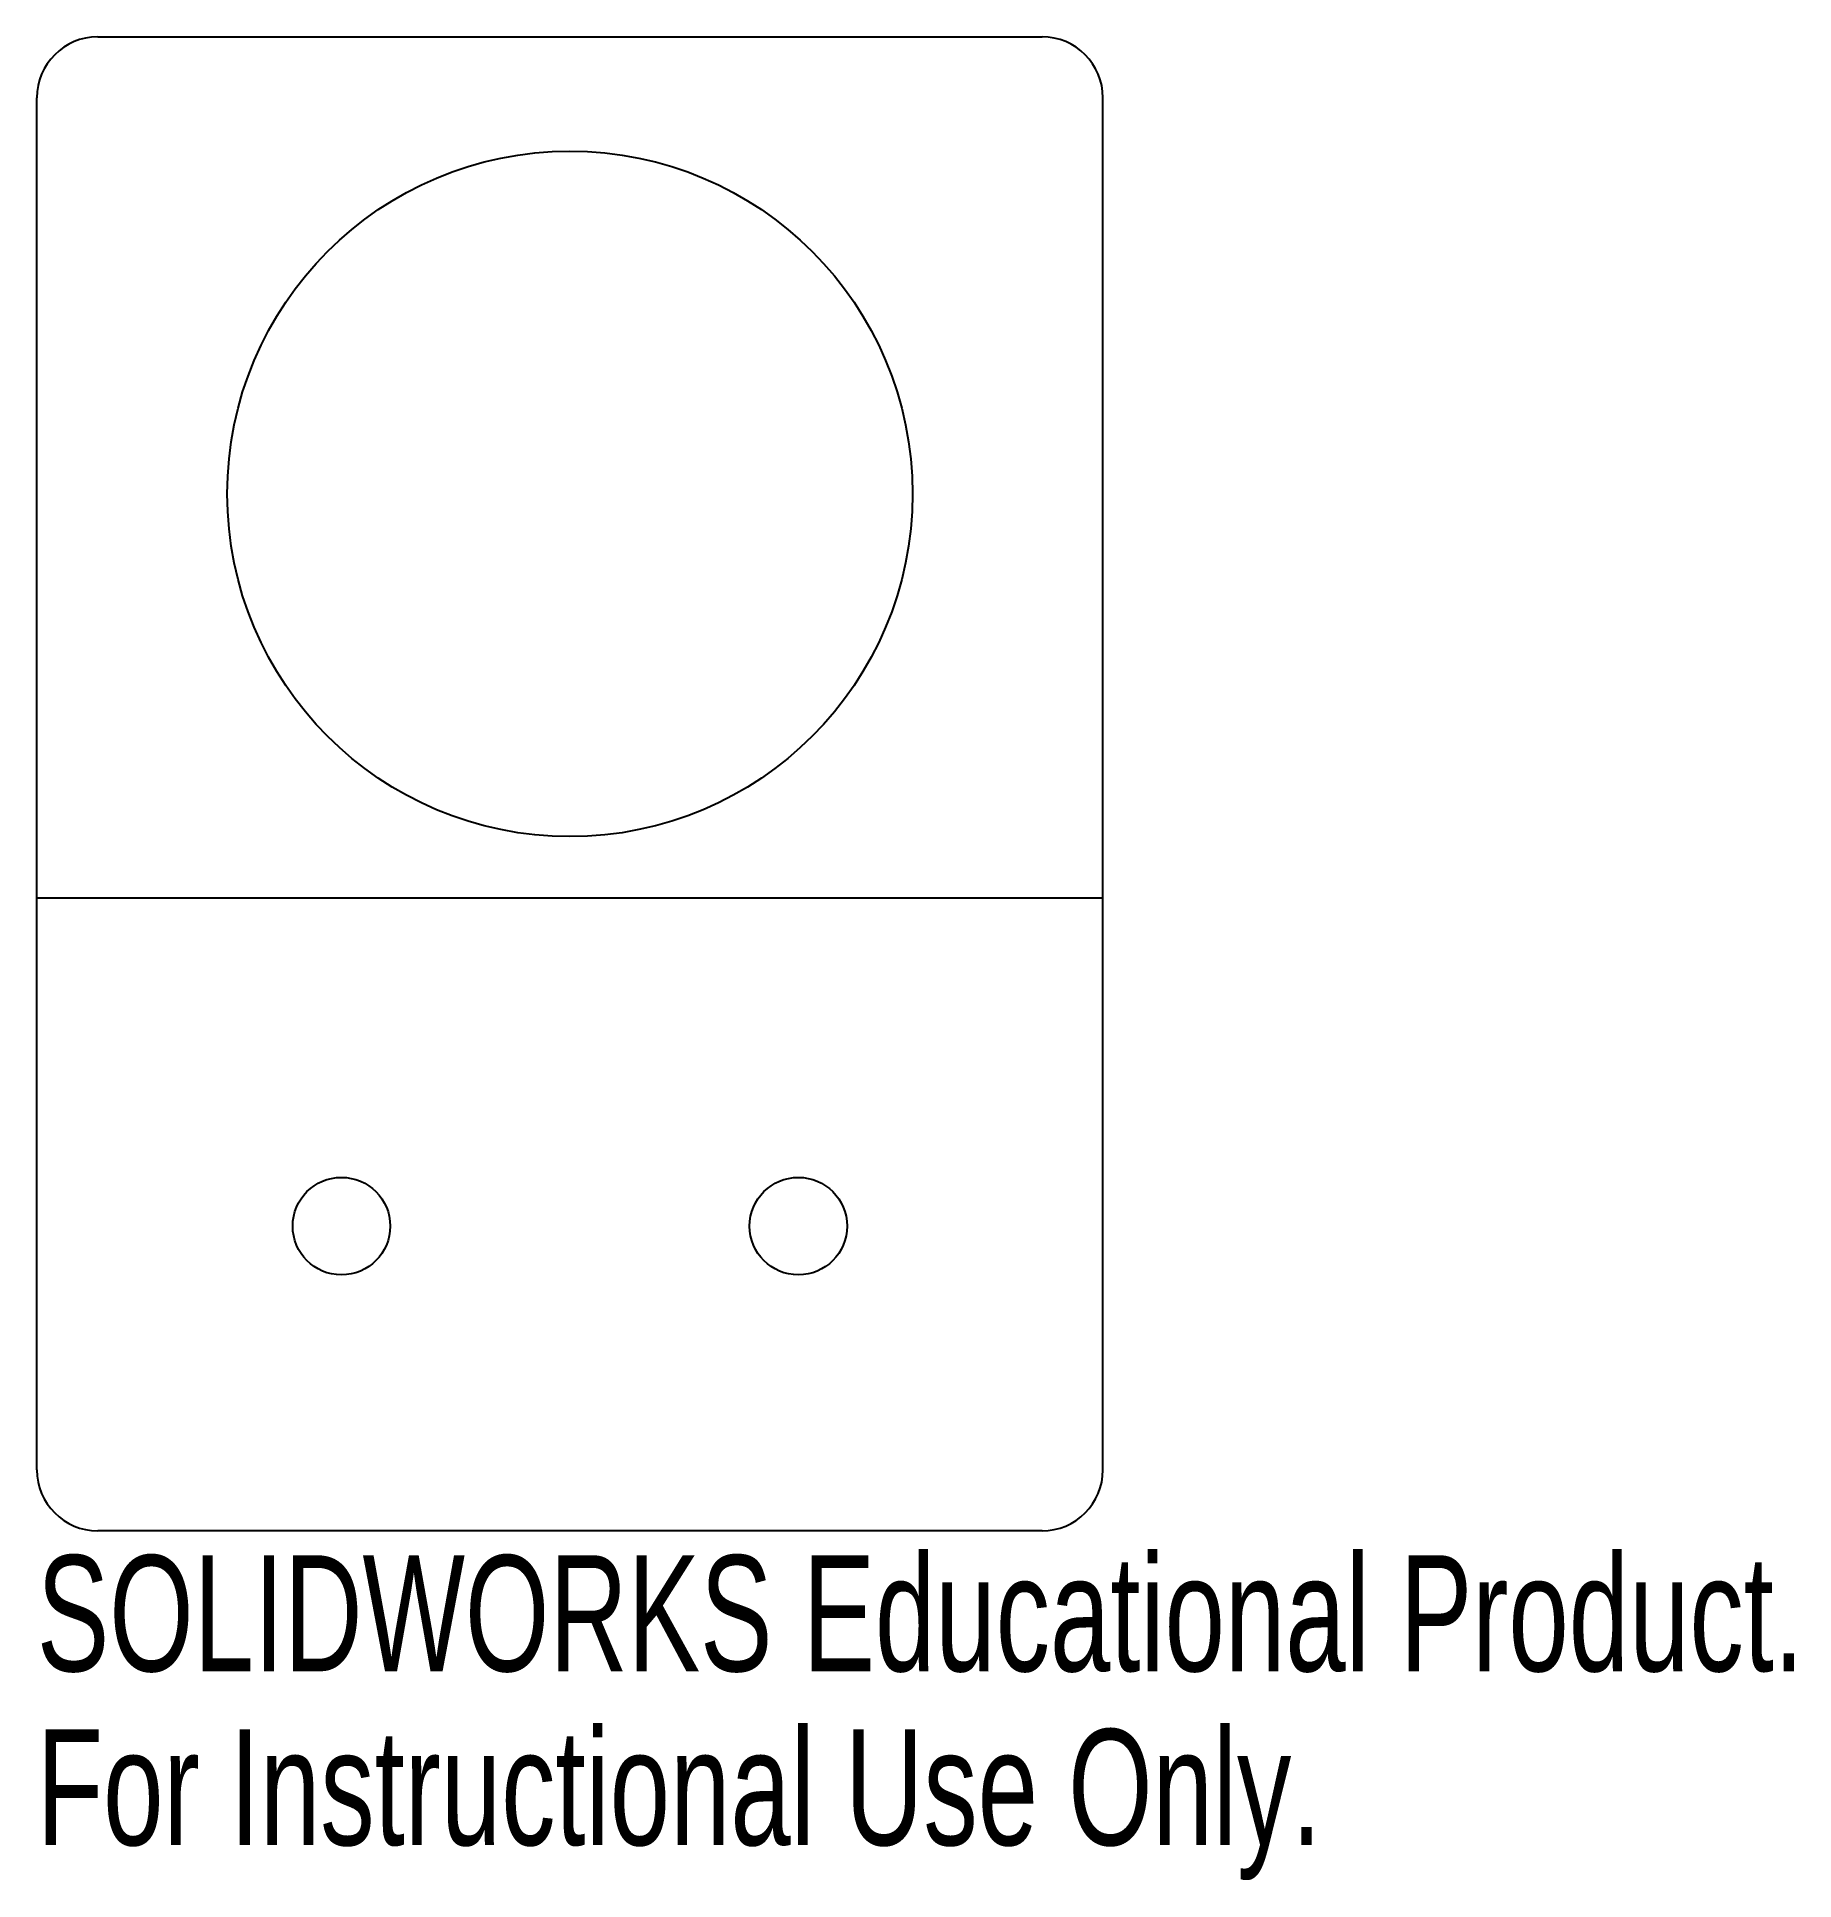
# Model space of a CAD drawing. Header units: inches. Extents: x -0.88 to 2.01, y -2.28 to 0.75.
import ezdxf

# ---------------------------------------------------------------- set-up
doc = ezdxf.new("R2010")
doc.units = ezdxf.units.IN
doc.header["$MEASUREMENT"] = 0
doc.styles.add('SLDTEXTSTYLE0', font='TXT', dxfattribs={"width": 0.7})

msp = doc.modelspace()

# ---------------------------------------------------------------- linework, layer by layer
at = {"color": 7, "linetype": 'Continuous', "lineweight": 25}
for p, q in [((-0.775, 0.75), (0.775, 0.75)), ((-0.875, -1.6017), (-0.875, 0.65)), ((0.875, -1.6017), (0.875, 0.65)), ((0.775, -1.7017), (-0.775, -1.7017))]:
    msp.add_line(p, q, dxfattribs=at)
at = {"color": 7, "linetype": 'Continuous'}
msp.add_line((0.875, -0.6634), (-0.875, -0.6634), dxfattribs=at)
at = {"color": 7, "linetype": 'Continuous', "lineweight": 25}
for centre, radius in [((0, 0), 0.5625), ((-0.375, -1.2017), 0.08), ((0.375, -1.2017), 0.08)]:
    msp.add_circle(centre, radius, dxfattribs=at)
for centre, start, end in [((-0.775, 0.65), 90, 180), ((0.775, 0.65), 0, 90), ((-0.775, -1.6017), 180, 270), ((0.775, -1.6017), 270, 0)]:
    msp.add_arc(centre, 0.1, start, end, dxfattribs=at)

# ---------------------------------------------------------------- texts
at = {"color": 7, "linetype": 'Continuous', "char_height": 0.1903, "attachment_point": 1, "style": 'SLDTEXTSTYLE0'}
for s, insert in [('SOLIDWORKS Educational Product.', (-0.875, -1.7419)), ('For Instructional Use Only.', (-0.875, -2.0273))]:
    msp.add_mtext(s, dxfattribs=dict(at, insert=insert))

doc.saveas('drawing.dxf')
